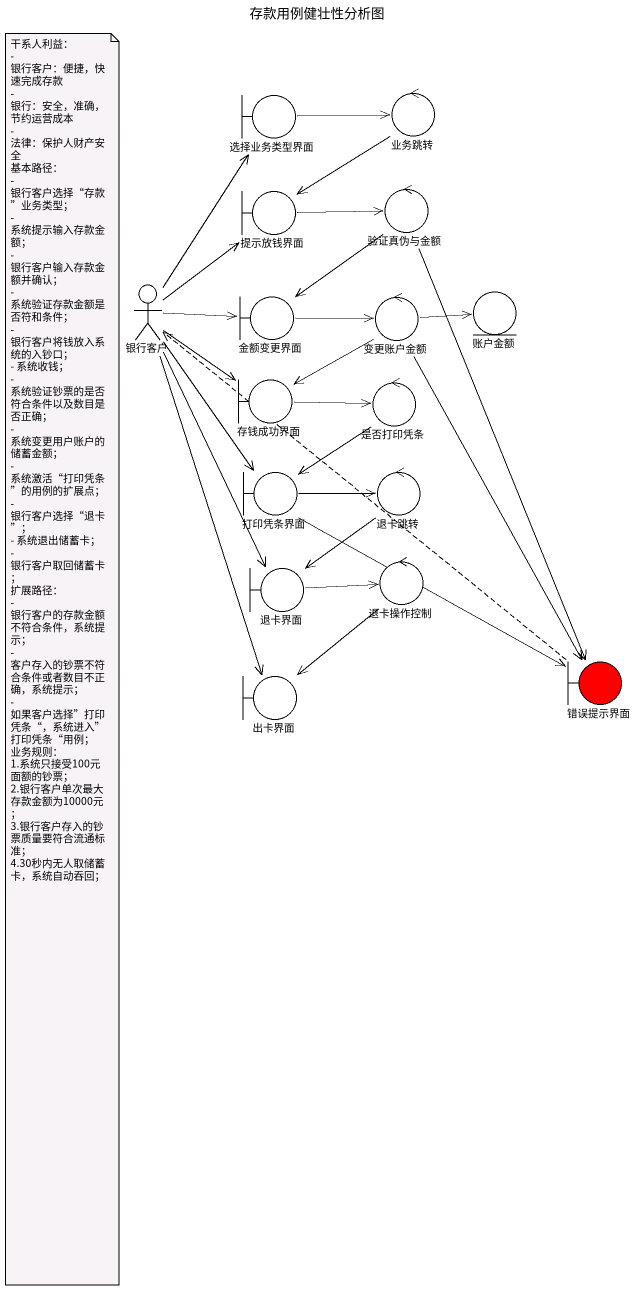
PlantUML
@startuml
title 存款用例健壮性分析图
boundary 选择业务类型界面
control 业务跳转
boundary 提示放钱界面
control 验证真伪与金额
actor 银行客户
boundary 金额变更界面
control 变更账户金额
entity 账户金额
boundary 存钱成功界面
control 是否打印凭条
boundary 打印凭条界面
control 退卡跳转
boundary 退卡界面
control 退卡操作控制
boundary 出卡界面
boundary 错误提示界面 #FF0000
选择业务类型界面 -right-> 业务跳转
业务跳转 --> 提示放钱界面
提示放钱界面 -right-> 验证真伪与金额
验证真伪与金额 --> 金额变更界面
验证真伪与金额 --> 错误提示界面
银行客户 -up-> 选择业务类型界面
银行客户 -up-> 提示放钱界面
银行客户 -right-> 金额变更界面
银行客户 --> 存钱成功界面
银行客户 --> 打印凭条界面
银行客户 --> 退卡界面
银行客户 --> 出卡界面
金额变更界面 -right-> 变更账户金额
变更账户金额 -right-> 账户金额
变更账户金额 --> 存钱成功界面
变更账户金额 --> 错误提示界面
存钱成功界面 -right-> 是否打印凭条
是否打印凭条 --> 打印凭条界面
打印凭条界面 -right-> 退卡跳转
打印凭条界面 -right-> 错误提示界面
退卡跳转 --> 退卡界面
退卡界面 -right-> 退卡操作控制
退卡操作控制 --> 出卡界面
错误提示界面 .up.> 银行客户
note as N1
  干系人利益：
  - 银行客户：便捷，快速完成存款
  - 银行：安全，准确，节约运营成本
  - 法律：保护人财产安全
  基本路径：
  - 银行客户选择“存款”业务类型；
  - 系统提示输入存款金额；
  - 银行客户输入存款金额并确认；
  - 系统验证存款金额是否符和条件；
  - 银行客户将钱放入系统的入钞口；
  - 系统收钱；
  - 系统验证钞票的是否符合条件以及数目是否正确；
  - 系统变更用户账户的储蓄金额；
  - 系统激活“打印凭条”的用例的扩展点；
  - 银行客户选择“退卡”；
  - 系统退出储蓄卡；
  - 银行客户取回储蓄卡；
  扩展路径：
  - 银行客户的存款金额不符合条件，系统提示；
  - 客户存入的钞票不符合条件或者数目不正确，系统提示；
  - 如果客户选择”打印凭条“，系统进入”打印凭条“用例；
  业务规则：
  1.系统只接受100元面额的钞票；
  2.银行客户单次最大存款金额为10000元；
  3.银行客户存入的钞票质量要符合流通标准；
  4.30秒内无人取储蓄卡，系统自动吞回；
end note
@enduml
